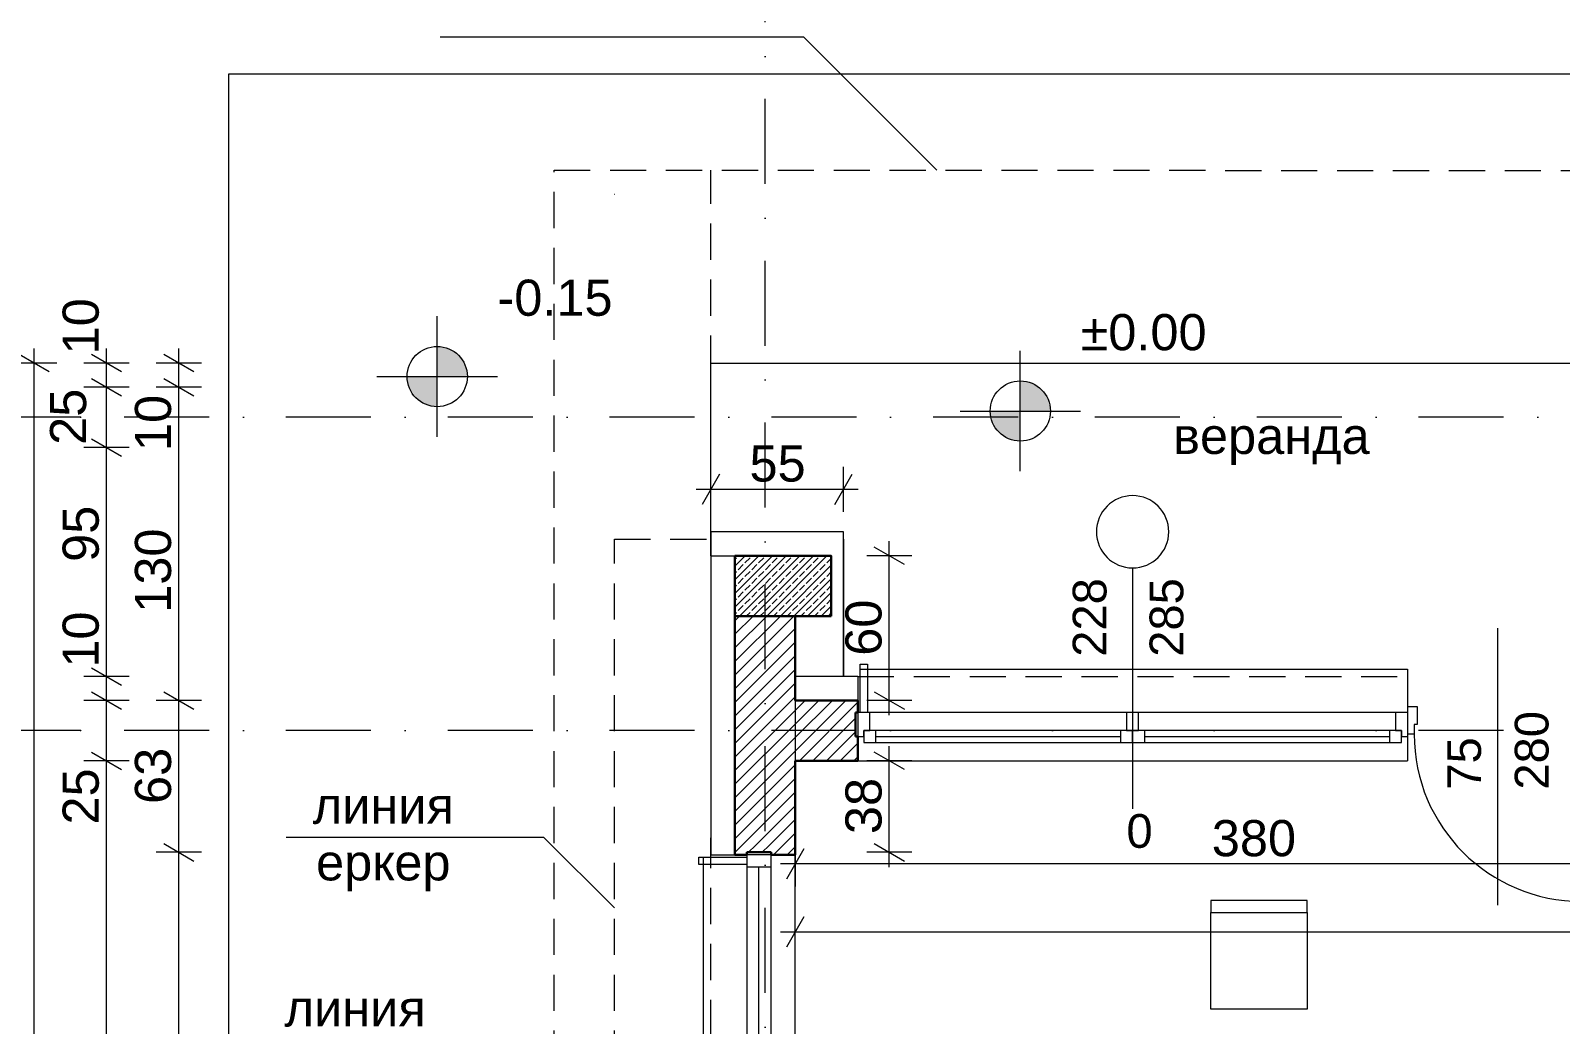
# Model space of a CAD drawing. Header units: centimetres. Extents: x -1463 to 1543, y -1556 to 644.
# Drawn here: x -1141 to -506, y -201 to 211 of the extents above; entities that cross this region are included whole.
import ezdxf

# ---------------------------------------------------------------- set-up
doc = ezdxf.new("R2010")
doc.units = ezdxf.units.CM
doc.header["$MEASUREMENT"] = 0
for name, pattern in [('Dashed', [23.2, 15, -8.2]), ('Dot & Dashed', [67.027776, 35.277777, -17.638888, 0, -14.111111]), ('Hidden Line', [39.122222, 28.222222, -10.9])]:
    doc.linetypes.add(name, pattern=pattern)
for name, color, linetype in [('fill', 7, 'Continuous'), ('греда', 7, 'Continuous'), ('колони', 7, 'Continuous'), ('котировки', 7, 'Continuous'), ('линии', 7, 'Continuous'), ('обзавеждане', 7, 'Continuous'), ('оси', 7, 'Continuous'), ('размери', 7, 'Continuous'), ('стени', 7, 'Continuous'), ('стълби', 7, 'Continuous')]:
    doc.layers.add(name, color=color, linetype=linetype)
doc.styles.add('GENERATED_STYLE_1', font='arial.ttf')
doc.styles.add('GENERATED_STYLE_3', font='arial.ttf')
doc.dimstyles.new('GENERATED_STYLE__1', dxfattribs={"dimtxt": 15, "dimasz": 9.5, "dimexe": 0.18, "dimexo": 0.0625, "dimgap": 0, "dimtad": 1, "dimzin": 0, "dimdsep": 46, "dimtxsty": 'GENERATED_STYLE_1', "dimblk": 'ARROWHEAD_2', "dimblk1": 'ARROWHEAD_2', "dimblk2": 'ARROWHEAD_2', "dimcen": 0.09, "dimse1": 1, "dimse2": 1, "dimclrd": 151, "dimclre": 151, "dimclrt": 7, "dimadec": 0, "dimazin": 0, "dimtfac": 1, "dimtdec": 4, "dimtmove": 0, "dimatfit": 3, "dimfxl": 0, "dimtolj": 1, "dimtzin": 0, "dimarcsym": 0})
doc.dimstyles.new('GENERATED_STYLE__2', dxfattribs={"dimtxt": 15, "dimasz": 9.5, "dimexe": 0.18, "dimexo": 0.0625, "dimgap": 0, "dimtad": 1, "dimzin": 0, "dimdsep": 46, "dimtxsty": 'GENERATED_STYLE_1', "dimblk": 'ARROWHEAD_2', "dimblk1": 'ARROWHEAD_2', "dimblk2": 'ARROWHEAD_2', "dimcen": 0.09, "dimse1": 1, "dimse2": 1, "dimclrd": 151, "dimclre": 151, "dimclrt": 7, "dimadec": 0, "dimazin": 0, "dimtfac": 1, "dimtdec": 4, "dimtmove": 2, "dimatfit": 3, "dimfxl": 0, "dimtolj": 1, "dimtzin": 0, "dimarcsym": 0})
doc.dimstyles.new('GENERATED_STYLE__3', dxfattribs={"dimtxt": 15, "dimasz": 9.5, "dimexe": 0.18, "dimexo": 0.0625, "dimgap": 0, "dimtad": 1, "dimtih": 1, "dimtoh": 1, "dimzin": 0, "dimdsep": 46, "dimtxsty": 'GENERATED_STYLE_1', "dimblk": 'ARROWHEAD_2', "dimblk1": 'ARROWHEAD_2', "dimblk2": 'ARROWHEAD_2', "dimcen": 0.09, "dimse1": 1, "dimse2": 1, "dimclrd": 151, "dimclre": 151, "dimclrt": 7, "dimadec": 0, "dimazin": 0, "dimtfac": 1, "dimtdec": 4, "dimtmove": 0, "dimatfit": 3, "dimfxl": 0, "dimtolj": 1, "dimtzin": 0, "dimarcsym": 0})
pattern_1 = [(45, (0, 0), (-2.828427, 2.828427), [])]

# ---------------------------------------------------------------- blocks, each defined once
blk = doc.blocks.new('*D12')
at = {"layer": 'размери', "color": 151, "linetype": 'Continuous', "lineweight": 13}
for p, q in [((-443.44, -125.43), (-443.44, -144.18)), ((-443.44, -134.81), (-823.44, -134.81)), ((6.56, -134.81), (-443.44, -134.81))]:
    blk.add_line(p, q, dxfattribs=at)
at = {"layer": 'размери', "color": 161, "linetype": 'Continuous', "lineweight": 13}
for p, q in [((-447.05, -141.06), (-439.83, -128.56)), ((2.95, -141.06), (10.17, -128.56))]:
    blk.add_line(p, q, dxfattribs=at)
at = {"layer": 'размери', "color": 7, "lineweight": 30, "insert": (-235.6, -131.81), "char_height": 15, "attachment_point": 7, "style": 'GENERATED_STYLE_1'}
blk.add_mtext('\\A1;{\\pql;\\fArial|b0|i0|c204|p0;\\W1.000000;450}', dxfattribs=at)
blk = doc.blocks.new('ARROWHEAD_2')
at = {"color": 0, "linetype": 'Continuous', "lineweight": 0}
for p, q in [((0, 0), (-1, 0)), ((-0.378, -0.655), (0.378, 0.655))]:
    blk.add_line(p, q, dxfattribs=at)
blk = doc.blocks.new('*D13')
at = {"layer": 'размери', "color": 151, "linetype": 'Continuous', "lineweight": 13}
for p, q in [((-823.44, -125.43), (-823.44, -144.18)), ((-823.44, -134.81), (-829.56, -134.81)), ((-443.44, -134.81), (-823.44, -134.81))]:
    blk.add_line(p, q, dxfattribs=at)
at = {"layer": 'размери', "color": 161, "linetype": 'Continuous', "lineweight": 13}
for p, q in [((-819.83, -128.56), (-827.05, -141.06)), ((-447.05, -141.06), (-439.83, -128.56))]:
    blk.add_line(p, q, dxfattribs=at)
at = {"layer": 'размери', "color": 7, "lineweight": 30, "insert": (-650.6, -131.81), "char_height": 15, "attachment_point": 7, "style": 'GENERATED_STYLE_1'}
blk.add_mtext('\\A1;{\\pql;\\fArial|b0|i0|c204|p0;\\W1.000000;380}', dxfattribs=at)
blk = doc.blocks.new('*D53')
at = {"layer": 'размери', "color": 151, "linetype": 'Continuous', "lineweight": 13}
for p, q in [((-858.44, 286.85), (-858.44, 305.6)), ((-848.44, 286.85), (-848.44, 305.6)), ((-864.56, 296.23), (-858.44, 296.23)), ((-858.44, 296.23), (-848.44, 296.23))]:
    blk.add_line(p, q, dxfattribs=at)
at = {"layer": 'размери', "color": 161, "linetype": 'Continuous', "lineweight": 13}
for p, q in [((-854.83, 302.48), (-862.05, 289.98)), ((-844.83, 302.48), (-852.05, 289.98))]:
    blk.add_line(p, q, dxfattribs=at)
at = {"layer": 'размери', "color": 7, "lineweight": 30, "insert": (-884.94, 299.23), "char_height": 15, "attachment_point": 7, "style": 'GENERATED_STYLE_1'}
blk.add_mtext('\\A1;{\\pql;\\fArial|b0|i0|c204|p0;\\W1.000000;10}', dxfattribs=at)
blk = doc.blocks.new('*D54')
at = {"layer": 'размери', "color": 151, "linetype": 'Continuous', "lineweight": 13}
for p, q in [((-848.44, 286.85), (-848.44, 305.6)), ((-798.44, 286.85), (-798.44, 305.6)), ((-848.44, 296.23), (-798.44, 296.23))]:
    blk.add_line(p, q, dxfattribs=at)
at = {"layer": 'размери', "color": 161, "linetype": 'Continuous', "lineweight": 13}
for p, q in [((-844.83, 302.48), (-852.05, 289.98)), ((-794.83, 302.48), (-802.05, 289.98))]:
    blk.add_line(p, q, dxfattribs=at)
at = {"layer": 'размери', "color": 7, "lineweight": 30, "insert": (-834.88, 299.23), "char_height": 15, "attachment_point": 7, "style": 'GENERATED_STYLE_1'}
blk.add_mtext('\\A1;{\\pql;\\fArial|b0|i0|c204|p0;\\W1.000000;50}', dxfattribs=at)
blk = doc.blocks.new('*D55')
at = {"layer": 'размери', "color": 151, "linetype": 'Continuous', "lineweight": 13}
for p, q in [((-798.44, 286.85), (-798.44, 305.6)), ((-493.44, 286.85), (-493.44, 305.6)), ((-798.44, 296.23), (-493.44, 296.23))]:
    blk.add_line(p, q, dxfattribs=at)
at = {"layer": 'размери', "color": 161, "linetype": 'Continuous', "lineweight": 13}
for p, q in [((-794.83, 302.48), (-802.05, 289.98)), ((-489.83, 302.48), (-497.05, 289.98))]:
    blk.add_line(p, q, dxfattribs=at)
at = {"layer": 'размери', "color": 7, "lineweight": 30, "insert": (-663.1, 299.23), "char_height": 15, "attachment_point": 7, "style": 'GENERATED_STYLE_1'}
blk.add_mtext('\\A1;{\\pql;\\fArial|b0|i0|c204|p0;\\W1.000000;305}', dxfattribs=at)
blk = doc.blocks.new('*D62')
at = {"layer": 'размери', "color": 161, "linetype": 'Continuous', "lineweight": 13}
for p, q in [((-854.83, 332.48), (-862.05, 319.98)), ((-844.83, 332.48), (-852.05, 319.98))]:
    blk.add_line(p, q, dxfattribs=at)
at = {"layer": 'размери', "color": 151, "linetype": 'Continuous', "lineweight": 13}
for p, q in [((-858.44, 316.85), (-858.44, 335.6)), ((-848.44, 316.85), (-848.44, 335.6)), ((-864.56, 326.23), (-858.44, 326.23)), ((-858.44, 326.23), (-848.44, 326.23))]:
    blk.add_line(p, q, dxfattribs=at)
at = {"layer": 'размери', "color": 7, "lineweight": 30, "insert": (-884.94, 329.23), "char_height": 15, "attachment_point": 7, "style": 'GENERATED_STYLE_1'}
blk.add_mtext('\\A1;{\\pql;\\fArial|b0|i0|c204|p0;\\W1.000000;10}', dxfattribs=at)
blk = doc.blocks.new('*D63')
at = {"layer": 'размери', "color": 161, "linetype": 'Continuous', "lineweight": 13}
for p, q in [((-844.83, 332.48), (-852.05, 319.98)), ((-819.83, 332.48), (-827.05, 319.98))]:
    blk.add_line(p, q, dxfattribs=at)
at = {"layer": 'размери', "color": 151, "linetype": 'Continuous', "lineweight": 13}
for p, q in [((-848.44, 316.85), (-848.44, 335.6)), ((-823.44, 316.85), (-823.44, 335.6)), ((-848.44, 326.23), (-823.44, 326.23))]:
    blk.add_line(p, q, dxfattribs=at)
blk = doc.blocks.new('*D64')
at = {"layer": 'размери', "color": 161, "linetype": 'Continuous', "lineweight": 13}
for p, q in [((-819.83, 332.48), (-827.05, 319.98)), ((-464.83, 332.48), (-472.05, 319.98))]:
    blk.add_line(p, q, dxfattribs=at)
at = {"layer": 'размери', "color": 151, "linetype": 'Continuous', "lineweight": 13}
for p, q in [((-823.44, 316.85), (-823.44, 335.6)), ((-468.44, 316.85), (-468.44, 335.6)), ((-823.44, 326.23), (-468.44, 326.23))]:
    blk.add_line(p, q, dxfattribs=at)
at = {"layer": 'размери', "color": 7, "lineweight": 30, "char_height": 15, "attachment_point": 7, "style": 'GENERATED_STYLE_1'}
for s, insert in [('\\A1;{\\pql;\\fArial|b0|i0|c204|p0;\\W1.000000;25}', (-819.83, 329.23)), ('\\A1;{\\pql;\\fArial|b0|i0|c204|p0;\\W1.000000;355}', (-663.1, 329.23)), ('\\A1;{\\pql;\\fArial|b0|i0|c204|p0;\\W1.000000;25}', (-494.94, 329.23))]:
    blk.add_mtext(s, dxfattribs=dict(at, insert=insert))
blk = doc.blocks.new('*D71')
at = {"layer": 'размери', "color": 161, "linetype": 'Continuous', "lineweight": 13}
for p, q in [((-854.83, 362.48), (-862.05, 349.98)), ((422.95, 349.98), (430.17, 362.48))]:
    blk.add_line(p, q, dxfattribs=at)
at = {"layer": 'размери', "color": 151, "linetype": 'Continuous', "lineweight": 13}
for p, q in [((-858.44, 346.85), (-858.44, 365.6)), ((426.56, 346.85), (426.56, 365.6)), ((-864.56, 356.23), (-858.44, 356.23)), ((-858.44, 356.23), (426.56, 356.23)), ((426.56, 356.23), (432.67, 356.23))]:
    blk.add_line(p, q, dxfattribs=at)
at = {"layer": 'размери', "color": 7, "lineweight": 30, "insert": (-241.68, 359.23), "char_height": 15, "attachment_point": 7, "style": 'GENERATED_STYLE_1'}
blk.add_mtext('\\A1;{\\pql;\\fArial|b0|i0|c204|p0;\\W1.000000;1\xa0285}', dxfattribs=at)
blk = doc.blocks.new('*D72')
at = {"layer": 'размери', "color": 151, "linetype": 'Continuous', "lineweight": 13}
for p, q in [((-858.44, 377.55), (-858.44, 396.3)), ((-835.94, 377.55), (-835.94, 396.3)), ((-864.56, 386.93), (-858.44, 386.93)), ((-858.44, 386.93), (-835.94, 386.93))]:
    blk.add_line(p, q, dxfattribs=at)
at = {"layer": 'размери', "color": 161, "linetype": 'Continuous', "lineweight": 13}
for p, q in [((-854.83, 393.18), (-862.05, 380.68)), ((-832.33, 393.18), (-839.55, 380.68))]:
    blk.add_line(p, q, dxfattribs=at)
at = {"layer": 'размери', "color": 7, "lineweight": 30, "insert": (-902.09, 389.93), "char_height": 15, "attachment_point": 7, "style": 'GENERATED_STYLE_1'}
blk.add_mtext('\\A1;{\\pql;\\fArial|b0|i0|c204|p0;\\W1.000000;22.5}', dxfattribs=at)
blk = doc.blocks.new('*D81')
at = {"layer": 'размери', "color": 161, "linetype": 'Continuous', "lineweight": 13}
for p, q in [((-1085.39, -126.36), (-1072.89, -133.58)), ((-1085.39, -528.36), (-1072.89, -535.58))]:
    blk.add_line(p, q, dxfattribs=at)
at = {"layer": 'размери', "color": 151, "linetype": 'Continuous', "lineweight": 13}
for p, q in [((-1069.77, -129.97), (-1088.52, -129.97)), ((-1079.14, -531.97), (-1079.14, -129.97)), ((-1069.77, -531.97), (-1088.52, -531.97))]:
    blk.add_line(p, q, dxfattribs=at)
at = {"layer": 'размери', "color": 7, "lineweight": 30, "insert": (-1082.14, -348.13), "char_height": 15, "attachment_point": 7, "rotation": 90, "style": 'GENERATED_STYLE_1'}
blk.add_mtext('\\A1;{\\pql;\\fArial|b0|i0|c204|p0;\\W1.000000;402}', dxfattribs=at)
blk = doc.blocks.new('*D82')
at = {"layer": 'размери', "color": 161, "linetype": 'Continuous', "lineweight": 13}
for p, q in [((-1085.39, -63.36), (-1072.89, -70.58)), ((-1085.39, -126.36), (-1072.89, -133.58))]:
    blk.add_line(p, q, dxfattribs=at)
at = {"layer": 'размери', "color": 151, "linetype": 'Continuous', "lineweight": 13}
for p, q in [((-1079.14, -129.97), (-1079.14, -66.97)), ((-1069.77, -129.97), (-1088.52, -129.97))]:
    blk.add_line(p, q, dxfattribs=at)
at = {"layer": 'размери', "color": 7, "lineweight": 30, "insert": (-1082.14, -109.91), "char_height": 15, "attachment_point": 7, "rotation": 90, "style": 'GENERATED_STYLE_1'}
blk.add_mtext('\\A1;{\\pql;\\fArial|b0|i0|c204|p0;\\W1.000000;63}', dxfattribs=at)
blk = doc.blocks.new('*D83')
at = {"layer": 'размери', "color": 161, "linetype": 'Continuous', "lineweight": 13}
for p, q in [((-1085.39, 66.64), (-1072.89, 59.42)), ((-1085.39, -63.36), (-1072.89, -70.58))]:
    blk.add_line(p, q, dxfattribs=at)
at = {"layer": 'размери', "color": 151, "linetype": 'Continuous', "lineweight": 13}
for p, q in [((-1069.77, 63.03), (-1088.52, 63.03)), ((-1079.14, -66.97), (-1079.14, 63.03)), ((-1069.77, -66.97), (-1088.52, -66.97)), ((-1079.14, -129.97), (-1079.14, -66.97))]:
    blk.add_line(p, q, dxfattribs=at)
at = {"layer": 'размери', "color": 7, "lineweight": 30, "char_height": 15, "attachment_point": 7, "rotation": 90, "style": 'GENERATED_STYLE_1'}
for s, insert in [('\\A1;{\\pql;\\fArial|b0|i0|c204|p0;\\W1.000000;10}', (-1082.14, 36.54)), ('\\A1;{\\pql;\\fArial|b0|i0|c204|p0;\\W1.000000;130}', (-1082.14, -30.57))]:
    blk.add_mtext(s, dxfattribs=dict(at, insert=insert))
blk = doc.blocks.new('*D84')
at = {"layer": 'размери', "color": 161, "linetype": 'Continuous', "lineweight": 13}
for p, q in [((-1072.89, 69.42), (-1085.39, 76.64)), ((-1085.39, 66.64), (-1072.89, 59.42))]:
    blk.add_line(p, q, dxfattribs=at)
at = {"layer": 'размери', "color": 151, "linetype": 'Continuous', "lineweight": 13}
for p, q in [((-1079.14, 73.03), (-1079.14, 79.14)), ((-1069.77, 73.03), (-1088.52, 73.03)), ((-1079.14, 63.03), (-1079.14, 73.03)), ((-1069.77, 63.03), (-1088.52, 63.03))]:
    blk.add_line(p, q, dxfattribs=at)
blk = doc.blocks.new('*D87')
at = {"layer": 'размери', "color": 161, "linetype": 'Continuous', "lineweight": 13}
for p, q in [((-1115.39, -88.36), (-1102.89, -95.58)), ((-1115.39, -1038.36), (-1102.89, -1045.58))]:
    blk.add_line(p, q, dxfattribs=at)
at = {"layer": 'размери', "color": 151, "linetype": 'Continuous', "lineweight": 13}
for p, q in [((-1109.14, -1041.97), (-1109.14, -91.97)), ((-1099.77, -1041.97), (-1118.52, -1041.97))]:
    blk.add_line(p, q, dxfattribs=at)
at = {"layer": 'размери', "color": 7, "lineweight": 30, "char_height": 15, "attachment_point": 7, "rotation": 90, "style": 'GENERATED_STYLE_1'}
for s, insert in [('\\A1;{\\pql;\\fArial|b0|i0|c204|p0;\\W1.000000;25}', (-1112.14, -118.46)), ('\\A1;{\\pql;\\fArial|b0|i0|c204|p0;\\W1.000000;950}', (-1112.14, -584.13)), ('\\A1;{\\pql;\\fArial|b0|i0|c204|p0;\\W1.000000;25}', (-1112.14, -1038.36))]:
    blk.add_mtext(s, dxfattribs=dict(at, insert=insert))
blk = doc.blocks.new('*D88')
at = {"layer": 'размери', "color": 161, "linetype": 'Continuous', "lineweight": 13}
for p, q in [((-1115.39, -63.36), (-1102.89, -70.58)), ((-1115.39, -88.36), (-1102.89, -95.58))]:
    blk.add_line(p, q, dxfattribs=at)
at = {"layer": 'размери', "color": 151, "linetype": 'Continuous', "lineweight": 13}
for p, q in [((-1109.14, -91.97), (-1109.14, -66.97)), ((-1099.77, -91.97), (-1118.52, -91.97)), ((-1109.14, -1041.97), (-1109.14, -91.97))]:
    blk.add_line(p, q, dxfattribs=at)
blk = doc.blocks.new('*D89')
at = {"layer": 'размери', "color": 161, "linetype": 'Continuous', "lineweight": 13}
for p, q in [((-1115.39, -53.36), (-1102.89, -60.58)), ((-1115.39, -63.36), (-1102.89, -70.58))]:
    blk.add_line(p, q, dxfattribs=at)
at = {"layer": 'размери', "color": 151, "linetype": 'Continuous', "lineweight": 13}
for p, q in [((-1109.14, -66.97), (-1109.14, -56.97)), ((-1099.77, -66.97), (-1118.52, -66.97)), ((-1109.14, -91.97), (-1109.14, -66.97))]:
    blk.add_line(p, q, dxfattribs=at)
blk = doc.blocks.new('*D90')
at = {"layer": 'размери', "color": 151, "linetype": 'Continuous', "lineweight": 13}
for p, q in [((-1109.14, 38.03), (-1109.14, 63.03)), ((-1099.77, 38.03), (-1118.52, 38.03)), ((-1109.14, -56.97), (-1109.14, 38.03)), ((-1099.77, -56.97), (-1118.52, -56.97)), ((-1109.14, -66.97), (-1109.14, -56.97))]:
    blk.add_line(p, q, dxfattribs=at)
at = {"layer": 'размери', "color": 161, "linetype": 'Continuous', "lineweight": 13}
for p, q in [((-1115.39, 41.64), (-1102.89, 34.42)), ((-1115.39, -53.36), (-1102.89, -60.58))]:
    blk.add_line(p, q, dxfattribs=at)
at = {"layer": 'размери', "color": 7, "lineweight": 30, "char_height": 15, "attachment_point": 7, "rotation": 90, "style": 'GENERATED_STYLE_1'}
for s, insert in [('\\A1;{\\pql;\\fArial|b0|i0|c204|p0;\\W1.000000;95}', (-1112.14, -9.47)), ('\\A1;{\\pql;\\fArial|b0|i0|c204|p0;\\W1.000000;10}', (-1112.14, -53.36))]:
    blk.add_mtext(s, dxfattribs=dict(at, insert=insert))
blk = doc.blocks.new('*D91')
at = {"layer": 'размери', "color": 161, "linetype": 'Continuous', "lineweight": 13}
for p, q in [((-1115.39, 66.64), (-1102.89, 59.42)), ((-1115.39, 41.64), (-1102.89, 34.42))]:
    blk.add_line(p, q, dxfattribs=at)
at = {"layer": 'размери', "color": 151, "linetype": 'Continuous', "lineweight": 13}
for p, q in [((-1099.77, 63.03), (-1118.52, 63.03)), ((-1109.14, 38.03), (-1109.14, 63.03))]:
    blk.add_line(p, q, dxfattribs=at)
at = {"layer": 'размери', "color": 7, "lineweight": 30, "insert": (-1117.36, 39.09), "char_height": 15, "attachment_point": 7, "rotation": 90, "style": 'GENERATED_STYLE_1'}
blk.add_mtext('\\A1;{\\pql;\\fArial|b0|i0|c204|p0;\\W1.000000;25}', dxfattribs=at)
blk = doc.blocks.new('*D92')
at = {"layer": 'размери', "color": 161, "linetype": 'Continuous', "lineweight": 13}
for p, q in [((-1102.89, 69.42), (-1115.39, 76.64)), ((-1115.39, 66.64), (-1102.89, 59.42))]:
    blk.add_line(p, q, dxfattribs=at)
at = {"layer": 'размери', "color": 151, "linetype": 'Continuous', "lineweight": 13}
for p, q in [((-1109.14, 73.03), (-1109.14, 79.14)), ((-1099.77, 73.03), (-1118.52, 73.03)), ((-1109.14, 63.03), (-1109.14, 73.03)), ((-1099.77, 63.03), (-1118.52, 63.03))]:
    blk.add_line(p, q, dxfattribs=at)
at = {"layer": 'размери', "color": 7, "lineweight": 30, "insert": (-1112.14, 76.64), "char_height": 15, "attachment_point": 7, "rotation": 90, "style": 'GENERATED_STYLE_1'}
blk.add_mtext('\\A1;{\\pql;\\fArial|b0|i0|c204|p0;\\W1.000000;10}', dxfattribs=at)
blk = doc.blocks.new('*D93')
at = {"layer": 'размери', "color": 161, "linetype": 'Continuous', "lineweight": 13}
for p, q in [((-1132.89, 69.42), (-1145.39, 76.64)), ((-1145.39, -1073.36), (-1132.89, -1080.58))]:
    blk.add_line(p, q, dxfattribs=at)
at = {"layer": 'размери', "color": 151, "linetype": 'Continuous', "lineweight": 13}
for p, q in [((-1139.14, 73.03), (-1139.14, 79.14)), ((-1129.77, 73.03), (-1148.52, 73.03)), ((-1139.14, -1076.97), (-1139.14, 73.03)), ((-1129.77, -1076.97), (-1148.52, -1076.97)), ((-1139.14, -1083.08), (-1139.14, -1076.97))]:
    blk.add_line(p, q, dxfattribs=at)
at = {"layer": 'размери', "color": 7, "lineweight": 30, "insert": (-1142.14, -527.71), "char_height": 15, "attachment_point": 7, "rotation": 90, "style": 'GENERATED_STYLE_1'}
blk.add_mtext('\\A1;{\\pql;\\fArial|b0|i0|c204|p0;\\W1.000000;1\xa0150}', dxfattribs=at)
blk = doc.blocks.new('*D98')
at = {"layer": 'размери', "color": 161, "linetype": 'Continuous', "lineweight": 13}
for p, q in [((-1175.39, -75.86), (-1162.89, -83.08)), ((-1175.39, -478.86), (-1162.89, -486.08))]:
    blk.add_line(p, q, dxfattribs=at)
at = {"layer": 'размери', "color": 151, "linetype": 'Continuous', "lineweight": 13}
for p, q in [((-1169.14, -482.47), (-1169.14, -79.47)), ((-1159.77, -482.47), (-1178.52, -482.47))]:
    blk.add_line(p, q, dxfattribs=at)
at = {"layer": 'размери', "color": 7, "lineweight": 30, "insert": (-1172.14, -298.13), "char_height": 15, "attachment_point": 7, "rotation": 90, "style": 'GENERATED_STYLE_1'}
blk.add_mtext('\\A1;{\\pql;\\fArial|b0|i0|c204|p0;\\W1.000000;403}', dxfattribs=at)
blk = doc.blocks.new('*D99')
at = {"layer": 'размери', "color": 161, "linetype": 'Continuous', "lineweight": 13}
for p, q in [((-1175.39, 54.14), (-1162.89, 46.92)), ((-1175.39, -75.86), (-1162.89, -83.08))]:
    blk.add_line(p, q, dxfattribs=at)
at = {"layer": 'размери', "color": 151, "linetype": 'Continuous', "lineweight": 13}
for p, q in [((-1169.14, -79.47), (-1169.14, 50.53)), ((-1159.77, -79.47), (-1178.52, -79.47)), ((-1169.14, -482.47), (-1169.14, -79.47))]:
    blk.add_line(p, q, dxfattribs=at)
at = {"layer": 'размери', "color": 7, "lineweight": 30, "char_height": 15, "attachment_point": 7, "rotation": 90, "style": 'GENERATED_STYLE_1'}
for s, insert in [('\\A1;{\\pql;\\fArial|b0|i0|c204|p0;\\W1.000000;22.5}', (-1172.14, 6.88)), ('\\A1;{\\pql;\\fArial|b0|i0|c204|p0;\\W1.000000;130}', (-1172.14, -51.65))]:
    blk.add_mtext(s, dxfattribs=dict(at, insert=insert))
blk = doc.blocks.new('*D100')
at = {"layer": 'размери', "color": 161, "linetype": 'Continuous', "lineweight": 13}
for p, q in [((-1162.89, 69.42), (-1175.39, 76.64)), ((-1175.39, 54.14), (-1162.89, 46.92))]:
    blk.add_line(p, q, dxfattribs=at)
at = {"layer": 'размери', "color": 151, "linetype": 'Continuous', "lineweight": 13}
for p, q in [((-1169.14, 73.03), (-1169.14, 79.14)), ((-1159.77, 73.03), (-1178.52, 73.03)), ((-1169.14, 50.53), (-1169.14, 73.03)), ((-1159.77, 50.53), (-1178.52, 50.53)), ((-1169.14, -79.47), (-1169.14, 50.53))]:
    blk.add_line(p, q, dxfattribs=at)
blk = doc.blocks.new('*D101')
at = {"layer": 'размери', "color": 161, "linetype": 'Continuous', "lineweight": 13}
for p, q in [((-778.14, -10.58), (-790.64, -3.36)), ((-790.64, -63.36), (-778.14, -70.58))]:
    blk.add_line(p, q, dxfattribs=at)
at = {"layer": 'размери', "color": 151, "linetype": 'Continuous', "lineweight": 13}
for p, q in [((-784.39, -6.97), (-784.39, -0.86)), ((-775.02, -6.97), (-793.77, -6.97)), ((-784.39, -66.97), (-784.39, -6.97)), ((-775.02, -66.97), (-793.77, -66.97)), ((-784.39, -73.08), (-784.39, -66.97))]:
    blk.add_line(p, q, dxfattribs=at)
at = {"layer": 'размери', "color": 7, "lineweight": 30, "insert": (-787.39, -48.41), "char_height": 15, "attachment_point": 7, "rotation": 90, "style": 'GENERATED_STYLE_1'}
blk.add_mtext('\\A1;{\\pql;\\fArial|b0|i0|c204|p0;\\W1.000000;60}', dxfattribs=at)
blk = doc.blocks.new('*D145')
at = {"layer": 'размери', "color": 161, "linetype": 'Continuous', "lineweight": 13}
for p, q in [((-819.83, -156.78), (-827.05, -169.28)), ((2.95, -169.28), (10.17, -156.78))]:
    blk.add_line(p, q, dxfattribs=at)
at = {"layer": 'размери', "color": 151, "linetype": 'Continuous', "lineweight": 13}
for p, q in [((-823.44, -172.41), (-823.44, -153.66)), ((6.56, -172.41), (6.56, -153.66)), ((-829.56, -163.03), (-823.44, -163.03)), ((-823.44, -163.03), (6.56, -163.03)), ((6.56, -163.03), (12.67, -163.03))]:
    blk.add_line(p, q, dxfattribs=at)
at = {"layer": 'размери', "color": 7, "lineweight": 30, "insert": (-425.6, -160.03), "char_height": 15, "attachment_point": 7, "style": 'GENERATED_STYLE_1'}
blk.add_mtext('\\A1;{\\pql;\\fArial|b0|i0|c204|p0;\\W1.000000;830}', dxfattribs=at)
blk = doc.blocks.new('*D148')
at = {"layer": 'размери', "color": 161, "linetype": 'Continuous', "lineweight": 13}
for p, q in [((-778.14, -95.58), (-790.64, -88.36)), ((-790.64, -126.36), (-778.14, -133.58))]:
    blk.add_line(p, q, dxfattribs=at)
at = {"layer": 'размери', "color": 151, "linetype": 'Continuous', "lineweight": 13}
for p, q in [((-784.39, -91.97), (-784.39, -85.86)), ((-775.02, -91.97), (-793.77, -91.97)), ((-784.39, -129.97), (-784.39, -91.97)), ((-775.02, -129.97), (-793.77, -129.97)), ((-784.39, -136.08), (-784.39, -129.97))]:
    blk.add_line(p, q, dxfattribs=at)
at = {"layer": 'размери', "color": 7, "lineweight": 30, "insert": (-787.39, -122.41), "char_height": 15, "attachment_point": 7, "rotation": 90, "style": 'GENERATED_STYLE_1'}
blk.add_mtext('\\A1;{\\pql;\\fArial|b0|i0|c204|p0;\\W1.000000;38}', dxfattribs=at)
blk = doc.blocks.new('*D157')
at = {"layer": 'размери', "color": 161, "linetype": 'Continuous', "lineweight": 13}
for p, q in [((-854.83, 26.9), (-862.05, 14.4)), ((-807.05, 14.4), (-799.83, 26.9))]:
    blk.add_line(p, q, dxfattribs=at)
at = {"layer": 'размери', "color": 151, "linetype": 'Continuous', "lineweight": 13}
for p, q in [((-858.44, 11.28), (-858.44, 30.03)), ((-803.44, 11.28), (-803.44, 30.03)), ((-864.55, 20.65), (-858.44, 20.65)), ((-858.44, 20.65), (-803.44, 20.65)), ((-803.44, 20.65), (-797.33, 20.65))]:
    blk.add_line(p, q, dxfattribs=at)
at = {"layer": 'размери', "color": 7, "lineweight": 30, "insert": (-842.38, 23.65), "char_height": 15, "attachment_point": 7, "style": 'GENERATED_STYLE_1'}
blk.add_mtext('\\A1;{\\pql;\\fArial|b0|i0|c204|p0;\\W1.000000;55}', dxfattribs=at)

msp = doc.modelspace()

# ---------------------------------------------------------------- hatches: boundary and pattern name
at = {"layer": 'fill', "linetype": 'Continuous', "lineweight": 13}
for points in [[(-971.936, 67.445), (-959.436, 67.445), (-960.387, 72.228), (-963.097, 76.283), (-967.152, 78.993), (-971.936, 79.945)], [(-971.936, 67.445), (-984.436, 67.445), (-983.484, 62.661), (-980.775, 58.606), (-976.72, 55.896), (-971.936, 54.945)], [(-730.033, 53.148), (-717.533, 53.148), (-718.485, 57.932), (-721.195, 61.987), (-725.25, 64.697), (-730.033, 65.648)], [(-730.033, 53.148), (-742.533, 53.148), (-741.582, 48.365), (-738.872, 44.309), (-734.817, 41.6), (-730.033, 40.648)]]:
    msp.add_hatch(color=161, dxfattribs=at).paths.add_polyline_path(points)
at = {"layer": 'fill', "linetype": 'Continuous', "lineweight": 5}
h = msp.add_hatch(dxfattribs=at)
h.set_pattern_fill('Solid___Dashed', style=0, pattern_type=2)
h.set_pattern_definition([(45, (0, 0), (-2.828427, 2.828427), []), (45, (-1.4142, 1.4142), (-2.828427, 2.828427), [3, -1])])
h.paths.add_polyline_path([(-808.443, -31.968), (-808.443, -6.968), (-848.443, -6.968), (-848.443, -31.968)])
at = {"layer": 'fill', "linetype": 'Continuous', "lineweight": 13}
h = msp.add_hatch(dxfattribs=at)
h.set_pattern_fill('Common_Brick', color=253, style=0, pattern_type=2)
h.set_pattern_definition(pattern_1)
h.paths.add_polyline_path([(-848.443, -127.125), (-823.443, -127.125), (-823.443, -31.968), (-848.443, -31.968)])
h = msp.add_hatch(dxfattribs=at)
h.set_pattern_fill('Common_Brick', color=253, style=0, pattern_type=2)
h.set_pattern_definition(pattern_1)
h.paths.add_polyline_path([(-823.443, -91.968), (-797.443, -91.968), (-797.443, -81.968), (-798.443, -81.968), (-798.443, -71.968), (-797.443, -71.968), (-797.443, -66.968), (-823.443, -66.968)])
h = msp.add_hatch(dxfattribs=at)
h.set_pattern_fill('Common_Brick', color=253, style=0, pattern_type=2)
h.set_pattern_definition(pattern_1)
h.paths.add_polyline_path([(-823.443, -127.125), (-848.443, -127.125), (-848.443, -130.968), (-843.443, -130.968), (-843.443, -129.968), (-833.443, -129.968), (-833.443, -130.968), (-823.443, -130.968)])

# ---------------------------------------------------------------- linework, layer by layer
at = {"layer": 'греда', "color": 251, "linetype": 'Hidden Line', "lineweight": 13}
msp.add_lwpolyline([(-898.478, 143.132), (-898.446, 143.132)], dxfattribs=at)
at = {"layer": 'колони', "color": 7, "linetype": 'Continuous', "lineweight": 30}
msp.add_lwpolyline([(-808.443, -31.968), (-808.443, -6.968), (-848.443, -6.968), (-848.443, -31.968)], close=True, dxfattribs=at)
at = {"layer": 'котировки', "color": 161, "linetype": 'Continuous', "lineweight": 13}
for p, q in [((-971.936, 42.445), (-971.936, 92.445)), ((-730.033, 28.148), (-730.033, 78.148)), ((-996.936, 67.445), (-946.936, 67.445)), ((-755.033, 53.148), (-705.033, 53.148))]:
    msp.add_line(p, q, dxfattribs=at)
for centre in [(-971.936, 67.445), (-730.033, 53.148)]:
    msp.add_circle(centre, 12.5, dxfattribs=at)
at = {"layer": 'линии', "color": 7, "linetype": 'Continuous', "lineweight": 13}
for p, q in [((-970.706, 208.369), (-819.975, 208.369)), ((-819.975, 208.369), (-764.645, 153.039)), ((-1058.443, 193.063), (-478.443, 193.063)), ((-1058.443, -1076.968), (-1058.443, 193.063)), ((-858.443, -6.958), (-858.443, 73.032)), ((-858.443, 73.032), (-478.443, 73.032)), ((-1034.652, -123.641), (-927.785, -123.641)), ((-927.785, -123.641), (-898.443, -152.983))]:
    msp.add_line(p, q, dxfattribs=at)
at = {"layer": 'линии', "color": 7, "linetype": 'Dashed', "lineweight": 13}
for p, q in [((-923.443, -566.968), (-923.443, 153.075)), ((-923.443, 153.075), (-478.443, 152.974)), ((-858.443, -0.093), (-858.408, 153.06)), ((-898.443, -566.968), (-898.443, -0.093)), ((-898.443, -0.093), (-858.443, -0.093))]:
    msp.add_line(p, q, dxfattribs=at)
at = {"layer": 'линии', "color": 30, "linetype": 'Continuous', "lineweight": 20}
for p, q in [((-858.443, -0.093), (-858.443, -6.968)), ((-803.443, -0.093), (-803.443, -56.968))]:
    msp.add_line(p, q, dxfattribs=at)
at = {"layer": 'обзавеждане', "color": 102, "linetype": 'Continuous', "lineweight": 15}
for p, q in [((-610.967, -150.001), (-650.967, -150.001)), ((-650.967, -150.001), (-650.967, -155.001)), ((-610.967, -155.001), (-610.967, -150.001)), ((-650.967, -195.001), (-650.967, -155.001)), ((-650.967, -155.001), (-610.967, -155.001)), ((-650.967, -155.001), (-610.967, -155.001)), ((-610.967, -155.001), (-610.967, -195.001)), ((-610.967, -195.001), (-650.967, -195.001))]:
    msp.add_line(p, q, dxfattribs=at)
at = {"layer": 'оси', "color": 102, "linetype": 'Dot & Dashed', "lineweight": 15}
for p, q in [((-835.943, -1262.312), (-835.943, 355.59)), ((-1119.914, 50.532), (-1219.914, 50.532)), ((611.639, 50.532), (-1119.914, 50.532)), ((-1119.914, -79.468), (-1219.914, -79.468)), ((611.639, -79.468), (-1119.914, -79.468))]:
    msp.add_line(p, q, dxfattribs=at)
for p in [(-1119.914, 50.532), (-1119.914, 50.532), (-1119.914, -79.468), (-1119.914, -79.468)]:
    msp.add_point(p, dxfattribs=at)
at = {"layer": 'стени', "color": 161, "linetype": 'Continuous', "lineweight": 13}
for p, q in [((-683.443, -11.968), (-683.443, -111.968)), ((-531.943, -151.968), (-531.943, -36.968))]:
    msp.add_line(p, q, dxfattribs=at)
at = {"layer": 'стени', "color": 7, "linetype": 'Continuous', "lineweight": 30}
for p, q in [((-848.443, -31.968), (-848.443, -127.125)), ((-797.443, -66.968), (-823.443, -66.968)), ((-797.443, -66.968), (-797.443, -71.968)), ((-797.443, -66.968), (-797.443, -71.968)), ((-797.443, -66.968), (-797.443, -71.968)), ((-797.443, -66.968), (-797.443, -71.968)), ((-797.443, -66.968), (-797.443, -71.968)), ((-797.443, -71.968), (-798.443, -71.968)), ((-798.443, -71.968), (-798.443, -81.968)), ((-798.443, -71.968), (-798.443, -81.968)), ((-797.443, -71.968), (-798.443, -71.968)), ((-797.443, -71.968), (-798.443, -71.968)), ((-798.443, -81.968), (-797.443, -81.968)), ((-798.443, -81.968), (-797.443, -81.968)), ((-798.443, -81.968), (-797.443, -81.968)), ((-797.443, -81.968), (-797.443, -91.968)), ((-797.443, -81.968), (-797.443, -91.968)), ((-848.443, -127.125), (-848.443, -130.968)), ((-848.443, -130.968), (-843.443, -130.968)), ((-848.443, -130.968), (-843.443, -130.968)), ((-848.443, -130.968), (-843.443, -130.968)), ((-848.443, -130.968), (-843.443, -130.968)), ((-848.443, -130.968), (-843.443, -130.968)), ((-843.443, -130.968), (-843.443, -129.968)), ((-843.443, -129.968), (-833.443, -129.968)), ((-843.443, -129.968), (-833.443, -129.968)), ((-843.443, -130.968), (-843.443, -129.968)), ((-843.443, -130.968), (-843.443, -129.968)), ((-833.443, -129.968), (-833.443, -130.968)), ((-833.443, -129.968), (-833.443, -130.968)), ((-833.443, -129.968), (-833.443, -130.968)), ((-833.443, -130.968), (-823.443, -130.968)), ((-833.443, -130.968), (-823.443, -130.968))]:
    msp.add_line(p, q, dxfattribs=at)
at = {"layer": 'стени', "color": 30, "linetype": 'Continuous', "lineweight": 20}
for p, q in [((-797.443, -56.968), (-804.443, -56.968)), ((-797.443, -56.968), (-804.443, -56.968)), ((-797.443, -56.968), (-804.443, -56.968)), ((-797.443, -56.968), (-797.443, -66.968)), ((-797.443, -56.968), (-797.443, -66.968)), ((-797.443, -56.968), (-797.443, -66.968)), ((-797.443, -56.968), (-797.443, -66.968)), ((-797.443, -56.968), (-797.443, -66.968)), ((-796.443, -71.968), (-796.443, -51.968)), ((-796.443, -51.968), (-793.443, -51.968)), ((-793.443, -51.968), (-793.443, -71.968)), ((-793.443, -71.968), (-796.443, -71.968)), ((-858.443, -130.968), (-858.443, -123.968)), ((-858.443, -130.968), (-858.443, -123.968)), ((-858.443, -130.968), (-858.443, -123.968)), ((-863.443, -131.968), (-843.443, -131.968)), ((-863.443, -134.968), (-863.443, -131.968)), ((-858.443, -130.968), (-848.443, -130.968)), ((-858.443, -130.968), (-848.443, -130.968)), ((-858.443, -130.968), (-848.443, -130.968)), ((-858.443, -130.968), (-848.443, -130.968)), ((-858.443, -130.968), (-848.443, -130.968)), ((-843.443, -131.968), (-843.443, -134.968)), ((-843.443, -134.968), (-863.443, -134.968))]:
    msp.add_line(p, q, dxfattribs=at)
at = {"layer": 'стени', "color": 30, "linetype": 'Dashed', "lineweight": 13}
for p, q in [((-797.443, -56.968), (-569.443, -56.968)), ((-858.443, -530.968), (-858.443, -130.968))]:
    msp.add_line(p, q, dxfattribs=at)
at = {"layer": 'стени', "color": 30, "linetype": 'Continuous', "lineweight": 13}
for p, q in [((-796.443, -56.968), (-796.443, -53.968)), ((-796.443, -53.968), (-569.443, -53.968)), ((-569.443, -53.968), (-569.443, -91.968)), ((-569.443, -69.468), (-565.443, -69.468)), ((-565.443, -69.468), (-565.443, -76.968)), ((-792.443, -71.968), (-797.443, -71.968)), ((-797.443, -71.968), (-797.443, -81.968)), ((-792.443, -79.468), (-792.443, -71.968)), ((-685.943, -71.968), (-792.443, -71.968)), ((-683.443, -71.968), (-685.943, -71.968)), ((-685.943, -71.968), (-685.943, -79.468)), ((-680.943, -71.968), (-683.443, -71.968)), ((-680.943, -79.468), (-680.943, -71.968)), ((-574.443, -71.968), (-680.943, -71.968)), ((-569.443, -71.968), (-574.443, -71.968)), ((-574.443, -71.968), (-574.443, -79.468)), ((-797.443, -81.968), (-794.943, -81.968)), ((-794.943, -81.968), (-794.943, -79.468)), ((-794.943, -79.468), (-792.443, -79.468)), ((-789.943, -79.468), (-794.943, -79.468)), ((-794.943, -79.468), (-794.943, -84.468)), ((-789.943, -84.468), (-789.943, -79.468)), ((-688.443, -79.468), (-789.943, -79.468)), ((-789.943, -81.968), (-688.443, -81.968)), ((-683.443, -79.468), (-688.443, -79.468)), ((-688.443, -79.468), (-688.443, -84.468)), ((-685.943, -79.468), (-683.443, -79.468)), ((-683.443, -79.468), (-683.443, -81.968)), ((-683.443, -84.468), (-683.443, -79.468)), ((-683.443, -81.968), (-683.443, -79.468)), ((-683.443, -79.468), (-680.943, -79.468)), ((-678.443, -79.468), (-683.443, -79.468)), ((-683.443, -79.468), (-683.443, -84.468)), ((-678.443, -84.468), (-678.443, -79.468)), ((-576.943, -79.468), (-678.443, -79.468)), ((-678.443, -81.968), (-576.943, -81.968)), ((-571.943, -79.468), (-576.943, -79.468)), ((-576.943, -79.468), (-576.943, -84.468)), ((-574.443, -79.468), (-571.943, -79.468)), ((-571.943, -79.468), (-571.943, -81.968)), ((-571.943, -84.468), (-571.943, -79.468)), ((-571.943, -81.968), (-569.443, -81.968)), ((-566.643, -80.968), (-569.443, -80.968)), ((-565.443, -76.968), (-566.643, -76.968)), ((-566.643, -76.968), (-566.643, -80.968)), ((-794.943, -84.468), (-789.943, -84.468)), ((-789.943, -84.468), (-688.443, -84.468)), ((-789.943, -84.468), (-688.443, -84.468)), ((-688.443, -84.468), (-683.443, -84.468)), ((-683.443, -84.468), (-678.443, -84.468)), ((-678.443, -84.468), (-576.943, -84.468)), ((-678.443, -84.468), (-576.943, -84.468)), ((-576.943, -84.468), (-571.943, -84.468)), ((-797.443, -91.968), (-569.443, -91.968)), ((-861.443, -529.968), (-861.443, -131.968)), ((-861.443, -131.968), (-858.443, -131.968)), ((-843.443, -130.968), (-843.443, -135.968)), ((-833.443, -130.968), (-843.443, -130.968)), ((-833.443, -135.968), (-833.443, -130.968)), ((-823.443, -530.968), (-823.443, -130.968)), ((-843.443, -135.968), (-833.443, -135.968)), ((-843.443, -135.968), (-843.443, -229.718)), ((-838.443, -229.718), (-838.443, -135.968)), ((-833.443, -229.718), (-833.443, -135.968))]:
    msp.add_line(p, q, dxfattribs=at)
at = {"layer": 'стени', "color": 161, "linetype": 'Continuous', "lineweight": 13}
msp.add_lwpolyline([(-668.443, 3.032, 1), (-698.443, 3.032, 1)], format="xyb", close=True, dxfattribs=at)
at = {"layer": 'стени', "color": 30, "linetype": 'Continuous', "lineweight": 20}
for points in [[(-858.441, 3.042), (-858.443, -6.958)], [(-823.443, 3.035), (-858.441, 3.042)], [(-823.443, 3.042), (-823.443, 3.035)], [(-803.443, 3.042), (-823.443, 3.042)], [(-803.443, -56.968), (-803.443, 3.042)], [(-858.443, -6.958), (-823.443, -6.965)], [(-858.443, -6.968), (-858.443, -127.125)], [(-823.443, -6.965), (-823.443, -6.968)], [(-823.443, -31.968), (-823.443, -91.968)], [(-797.443, -56.968), (-823.443, -56.968)], [(-823.443, -56.968), (-823.443, -66.968)], [(-823.443, -91.968), (-803.443, -91.968)], [(-858.443, -127.125), (-858.443, -130.968)]]:
    msp.add_lwpolyline(points, dxfattribs=at)
at = {"layer": 'стени', "color": 7, "linetype": 'Continuous', "lineweight": 30}
for points in [[(-823.443, -66.968), (-823.443, -31.968)], [(-823.443, -91.968), (-797.443, -91.968)], [(-823.443, -127.125), (-823.443, -91.968)], [(-823.443, -130.968), (-823.443, -127.125)]]:
    msp.add_lwpolyline(points, dxfattribs=at)
at = {"layer": 'стени', "color": 8, "linetype": 'Continuous', "lineweight": 15}
msp.add_arc((-497.243, -80.968), 69.4, 180, 270, dxfattribs=at)

# ---------------------------------------------------------------- texts
at = {"layer": 'котировки', "color": 7, "lineweight": 30, "char_height": 15, "attachment_point": 7, "style": 'GENERATED_STYLE_1'}
for s, insert in [('\\A1;{\\pql;\\fArial|b0|i0|c204|p0;\\W1.000000;-0.15}', (-946.936, 92.445)), ('\\A1;{\\pql;\\fArial|b0|i0|c204|p0;\\W1.000000;±0.00}', (-705.033, 78.148))]:
    msp.add_mtext(s, dxfattribs=dict(at, insert=insert))
at = {"layer": 'стени', "color": 161, "linetype": 'Continuous', "lineweight": 13, "char_height": 14, "attachment_point": 7, "rotation": 90, "style": 'GENERATED_STYLE_1'}
for s, insert in [('\\A1;{\\pql;\\pt0;\\fArial|b0|i0|c204|p0;\\W1.000000;228\\fArial|b0|i0|c204|p0;\\W1.000000;\\A1{\\H.66x;\\S^  ;}\\fArial|b0|i0|c204|p0;\\W1.000000;\\fArial|b0|i0|c204|p0;\\W1.000000;}', (-690.208, -48.84)), ('\\A1;{\\pql;\\fArial|b0|i0|c204|p0;\\W1.000000;28\\fArial|b0|i0|c204|p0;\\W1.000000;5}', (-662.209, -48.84))]:
    msp.add_mtext(s, dxfattribs=dict(at, insert=insert))
at = {"layer": 'стени', "color": 5, "linetype": 'Continuous', "lineweight": 13, "char_height": 14, "attachment_point": 7, "rotation": 90, "style": 'GENERATED_STYLE_1'}
for s, insert in [('\\A1;{\\pql;\\pt10;\\fArial|b0|i0|c204|p0;\\W1.000000;280}', (-510.708, -103.968)), ('\\A1;{\\pql;\\pt10;\\fArial|b0|i0|c204|p0;\\W1.000000;75}', (-538.708, -103.968))]:
    msp.add_mtext(s, dxfattribs=dict(at, insert=insert))
at = {"layer": 'стени', "color": 161, "linetype": 'Continuous', "lineweight": 13, "insert": (-691.443, -132.203), "char_height": 14, "attachment_point": 7, "style": 'GENERATED_STYLE_1'}
msp.add_mtext('\\A1;{\\pql;\\pt0;\\fArial|b0|i0|c204|p0;\\W1.000000; 0\\fArial|b0|i0|c204|p0;\\W1.000000;\\A1{\\H.66x;\\S^  ;}\\fArial|b0|i0|c204|p0;\\W1.000000;\\fArial|b0|i0|c204|p0;\\W1.000000;}', dxfattribs=at)
at = {"layer": 'стълби', "color": 7, "linetype": 'Continuous', "lineweight": 13, "insert": (-625.865, 30.799), "char_height": 15, "attachment_point": 8, "style": 'GENERATED_STYLE_3'}
msp.add_mtext('\\A1;{\\pqc;\\fArial|b0|i0|c204|p0;\\W1.000000;веранда}', dxfattribs=at)
at = {"layer": 'стълби', "color": 7, "linetype": 'Continuous', "lineweight": 13, "char_height": 15, "attachment_point": 8, "line_spacing_factor": 0.940344, "style": 'GENERATED_STYLE_3'}
for s, insert in [('\\A1;{\\pqc;\\fArial|b0|i0|c204|p0;\\W1.000000;линия \\P\\pqc;\\fArial|b0|i0|c204|p0;\\W1.000000;еркер}', (-994.309, -146.158)), ('\\A1;{\\pqc;\\fArial|b0|i0|c204|p0;\\W1.000000;линия \\P\\pqc;\\fArial|b0|i0|c204|p0;\\W1.000000;козирка}', (-1005.996, -230.287))]:
    msp.add_mtext(s, dxfattribs=dict(at, insert=insert))

# ---------------------------------------------------------------- dimensions: what is measured, and where the dimension line sits
at = {"layer": 'размери', "color": 151, "linetype": 'Continuous', "lineweight": 13}
for base, p1, p2, picture, middle in [((-835.943, 386.927), (-858.443, -6.958), (-835.943, 455.59), '*D72', (-882.675, 397.427)), ((426.557, 356.229), (-858.443, -6.958), (426.557, 3.032), '*D71', (-215.951, 366.729)), ((-848.443, 326.229), (-858.443, -6.958), (-848.443, -6.968), '*D62', (-873.522, 336.729)), ((-468.443, 326.229), (-823.443, -6.968), (-468.443, 63.032), '*D64', (-645.981, 336.729)), ((-823.443, 326.229), (-848.443, -6.968), (-823.443, -6.968), '*D63', (-808.415, 336.729)), ((-848.443, 296.229), (-858.443, -6.958), (-848.443, -6.968), '*D53', (-873.522, 306.729)), ((-798.443, 296.229), (-848.443, -6.968), (-798.443, -91.968), '*D54', (-823.468, 306.729)), ((-493.443, 296.229), (-798.443, -91.968), (-493.443, -91.968), '*D55', (-645.981, 306.729)), ((-803.443, 20.652), (-858.441, 3.042), (-803.443, 3.042), '*D157', (-830.967, 31.152)), ((6.557, -163.031), (-823.443, -91.968), (6.557, 38.032), '*D145', (-408.481, -152.531))]:
    dim = msp.add_linear_dim(base=base, p1=p1, p2=p2, dimstyle='GENERATED_STYLE__3', dxfattribs=at)
    dim.commit()
    dim.dimension.update_dxf_attribs({"geometry": picture, "text_midpoint": middle, "dimtype": 160})
for base, p1, p2, dimstyle, picture, middle in [((-1109.143, 73.032), (-468.443, 63.032), (-218.443, 73.032), 'GENERATED_STYLE__1', '*D92', (-1119.643, 88.06)), ((-1139.143, 73.032), (-548.943, -1076.968), (-218.443, 73.032), 'GENERATED_STYLE__1', '*D93', (-1149.643, -501.976)), ((-1169.143, 73.032), (-1077.995, 50.532), (-218.443, 73.032), 'GENERATED_STYLE__1', '*D100', (-1179.643, 26.3)), ((-1079.143, 73.032), (-468.443, 63.032), (-218.443, 73.032), 'GENERATED_STYLE__1', '*D84', (-1089.643, 47.953)), ((-1109.143, 63.032), (-218.443, 38.032), (-468.443, 63.032), 'GENERATED_STYLE__2', '*D91', (-1124.858, 50.506)), ((-1079.143, 63.032), (-823.443, -66.968), (-468.443, 63.032), 'GENERATED_STYLE__1', '*D83', (-1089.643, -13.447)), ((-1109.143, 38.032), (-823.443, -56.968), (-218.443, 38.032), 'GENERATED_STYLE__1', '*D90', (-1119.643, 1.947)), ((-1169.143, 50.532), (-1193.556, -79.468), (-1077.995, 50.532), 'GENERATED_STYLE__1', '*D99', (-1179.643, -34.525)), ((-784.392, -6.968), (-823.443, -66.968), (-823.443, -6.968), 'GENERATED_STYLE__1', '*D101', (-794.892, -36.994)), ((-1109.143, -56.968), (-823.443, -66.968), (-823.443, -56.968), 'GENERATED_STYLE__1', '*D89', (-1119.643, -41.94)), ((-1109.143, -66.968), (-798.443, -91.968), (-823.443, -66.968), 'GENERATED_STYLE__1', '*D88', (-1119.643, -107.047)), ((-1079.143, -66.968), (-833.443, -129.968), (-823.443, -66.968), 'GENERATED_STYLE__1', '*D82', (-1089.643, -98.494)), ((-1169.143, -79.468), (-1042.754, -482.468), (-1193.556, -79.468), 'GENERATED_STYLE__1', '*D98', (-1179.643, -281.006)), ((-1109.143, -91.968), (-548.943, -1041.968), (-798.443, -91.968), 'GENERATED_STYLE__1', '*D87', (-1119.643, -567.006)), ((-784.392, -91.968), (-833.443, -129.968), (-798.443, -91.968), 'GENERATED_STYLE__1', '*D148', (-794.892, -110.994)), ((-1079.143, -129.968), (-833.443, -531.968), (-833.443, -129.968), 'GENERATED_STYLE__1', '*D81', (-1089.643, -331.006))]:
    dim = msp.add_linear_dim(base=base, p1=p1, p2=p2, angle=90, dimstyle=dimstyle, dxfattribs=at)
    dim.commit()
    dim.dimension.update_dxf_attribs({"geometry": picture, "text_midpoint": middle, "dimtype": 160, "text_rotation": 90})
for base, p1, p2, picture, middle in [((-443.443, -134.806), (6.557, -26.968), (-443.443, -91.968), '*D12', (-218.481, -124.306)), ((-823.443, -134.806), (-443.443, -91.968), (-823.443, -91.968), '*D13', (-633.481, -124.306))]:
    dim = msp.add_linear_dim(base=base, p1=p1, p2=p2, angle=180, dimstyle='GENERATED_STYLE__3', dxfattribs=at)
    dim.commit()
    dim.dimension.update_dxf_attribs({"geometry": picture, "text_midpoint": middle, "dimtype": 160})

doc.saveas('drawing.dxf')
